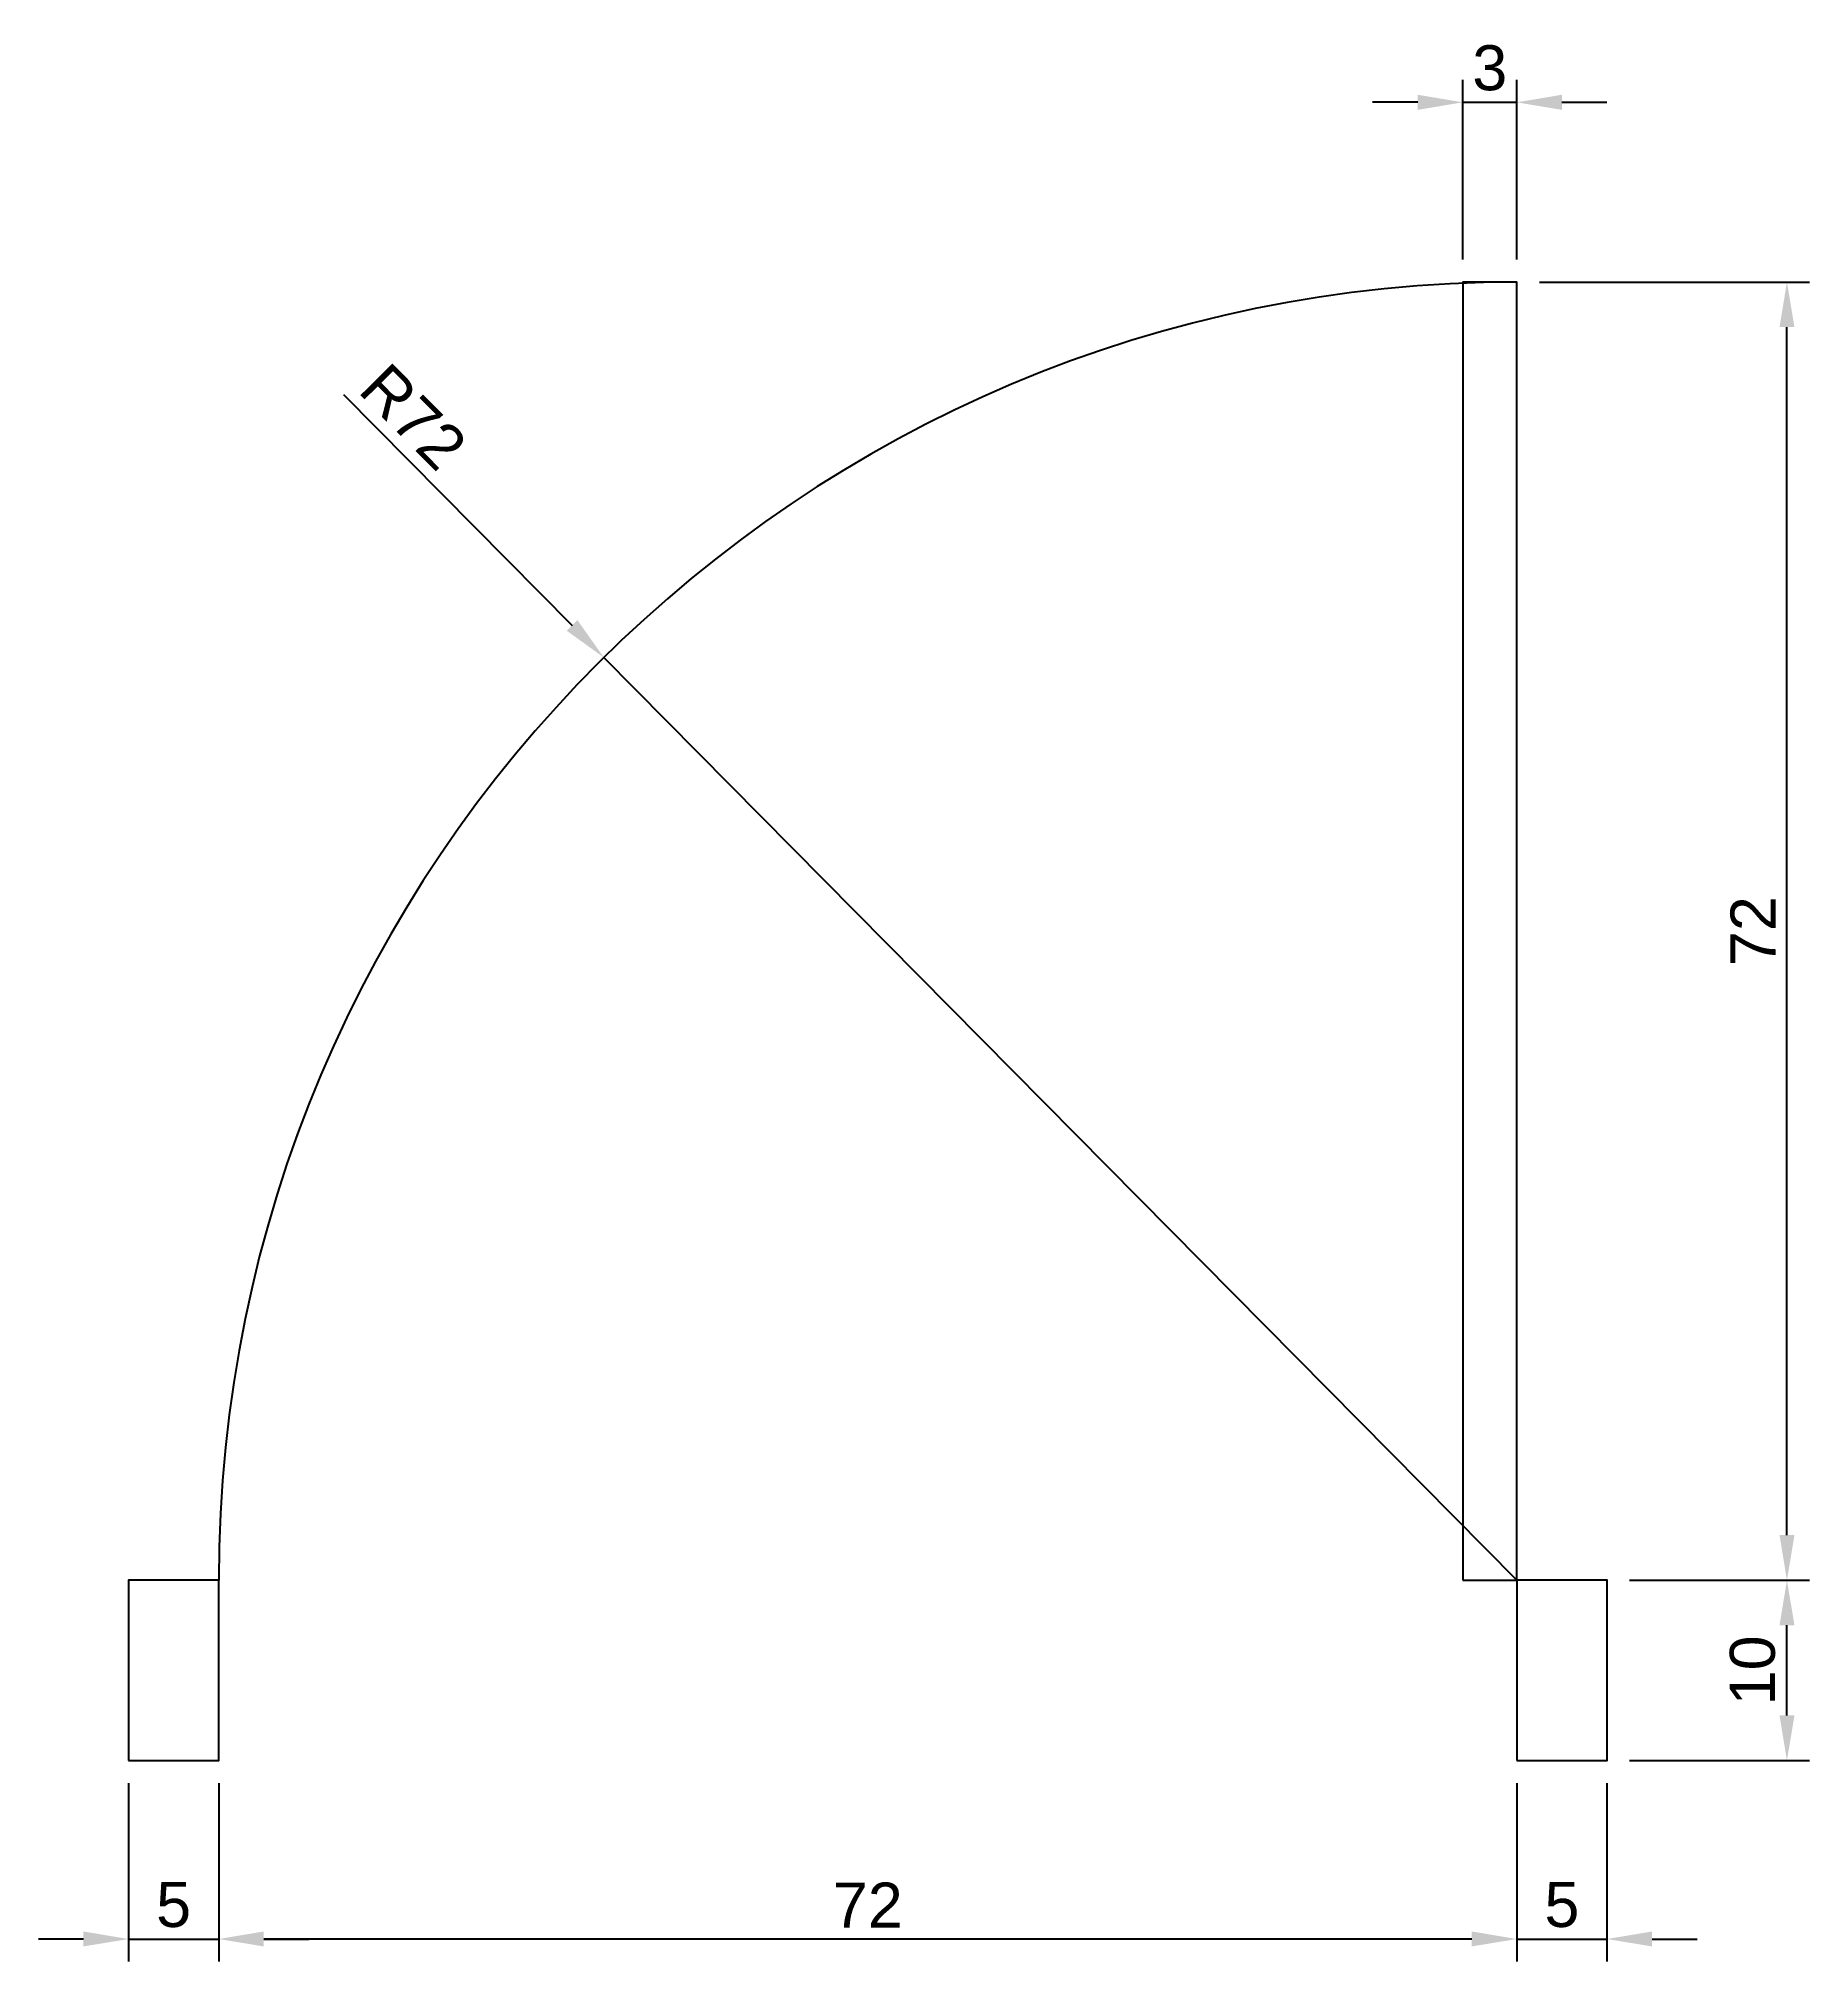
# Model space of a CAD drawing. Header units: millimetres. Extents: x 2818 to 2917, y 1044 to 1150.
import ezdxf

# ---------------------------------------------------------------- set-up
doc = ezdxf.new("R2010")
doc.units = ezdxf.units.MM
doc.layers.add('COTAS', color=252, linetype='Continuous')
doc.styles.get("Standard").update_dxf_attribs({"font": 'arial.ttf'})
doc.dimstyles.new('ISO-25', dxfattribs={"dimtxt": 2.5, "dimasz": 2.5, "dimexe": 1.25, "dimexo": 1.25, "dimtad": 1, "dimtxsty": 'Standard', "dimcen": 2.5, "dimadec": 0, "dimazin": 0, "dimtfac": 1, "dimtmove": 0, "dimatfit": 3, "dimfxl": 1, "dimarcsym": 0})

# ---------------------------------------------------------------- blocks, each defined once
blk = doc.blocks.new('*D3')
at = {"layer": 'COTAS', "color": 0, "lineweight": -2, "transparency": 16777216}
for p, q in [((2897.29, 1138.22), (2897.29, 1148.19)), ((2900.29, 1138.22), (2900.29, 1148.19)), ((2894.79, 1146.94), (2892.29, 1146.94)), ((2897.29, 1146.94), (2900.29, 1146.94)), ((2902.79, 1146.94), (2905.29, 1146.94))]:
    blk.add_line(p, q, dxfattribs=at)
at = {"layer": 'COTAS', "color": 0, "transparency": 16777216}
for points in [[(2894.79, 1147.36), (2894.79, 1146.52), (2897.29, 1146.94)], [(2902.79, 1147.36), (2902.79, 1146.52), (2900.29, 1146.94)]]:
    blk.add_solid(points, dxfattribs=at)
at = {"layer": 'Defpoints', "color": 0, "transparency": 16777216}
for p in [(2900.29, 1146.94), (2897.29, 1136.97), (2900.29, 1136.97)]:
    blk.add_point(p, dxfattribs=at)
at = {"layer": 'COTAS', "color": 0, "transparency": 16777216, "insert": (2898.79, 1148.84), "char_height": 2.5, "attachment_point": 5}
blk.add_mtext('3', dxfattribs=at)
blk = doc.blocks.new('*D5')
at = {"layer": 'COTAS', "color": 0, "lineweight": -2, "transparency": 16777216}
for p, q in [((2900.29, 1053.72), (2900.29, 1043.82)), ((2905.29, 1053.72), (2905.29, 1043.82)), ((2897.79, 1045.07), (2895.29, 1045.07)), ((2900.29, 1045.07), (2905.29, 1045.07)), ((2907.79, 1045.07), (2910.29, 1045.07))]:
    blk.add_line(p, q, dxfattribs=at)
at = {"layer": 'COTAS', "color": 0, "transparency": 16777216}
for points in [[(2897.79, 1045.49), (2897.79, 1044.66), (2900.29, 1045.07)], [(2907.79, 1045.49), (2907.79, 1044.66), (2905.29, 1045.07)]]:
    blk.add_solid(points, dxfattribs=at)
at = {"layer": 'Defpoints', "color": 0, "transparency": 16777216}
for p in [(2900.29, 1054.97), (2905.29, 1054.97), (2905.29, 1045.07)]:
    blk.add_point(p, dxfattribs=at)
at = {"layer": 'COTAS', "color": 0, "transparency": 16777216, "insert": (2902.79, 1046.97), "char_height": 2.5, "attachment_point": 5}
blk.add_mtext('5', dxfattribs=at)
blk = doc.blocks.new('*D8')
at = {"layer": 'COTAS', "color": 0, "lineweight": -2, "transparency": 16777216}
for p, q in [((2828.29, 1053.72), (2828.29, 1043.82)), ((2900.29, 1053.72), (2900.29, 1043.82)), ((2897.79, 1045.07), (2830.79, 1045.07))]:
    blk.add_line(p, q, dxfattribs=at)
at = {"layer": 'COTAS', "color": 0, "transparency": 16777216}
for points in [[(2830.79, 1045.49), (2830.79, 1044.66), (2828.29, 1045.07)], [(2897.79, 1045.49), (2897.79, 1044.66), (2900.29, 1045.07)]]:
    blk.add_solid(points, dxfattribs=at)
at = {"layer": 'Defpoints', "color": 0, "transparency": 16777216}
for p in [(2828.29, 1054.97), (2900.29, 1054.97), (2828.29, 1045.07)]:
    blk.add_point(p, dxfattribs=at)
at = {"layer": 'COTAS', "color": 0, "transparency": 16777216, "insert": (2864.29, 1046.95), "char_height": 2.5, "attachment_point": 5}
blk.add_mtext('72', dxfattribs=at)
blk = doc.blocks.new('*D9')
at = {"layer": 'COTAS', "color": 0, "lineweight": -2, "transparency": 16777216}
for p, q in [((2823.29, 1053.72), (2823.29, 1043.82)), ((2828.29, 1053.72), (2828.29, 1043.82)), ((2820.79, 1045.07), (2818.29, 1045.07)), ((2823.29, 1045.07), (2828.29, 1045.07)), ((2830.79, 1045.07), (2833.29, 1045.07))]:
    blk.add_line(p, q, dxfattribs=at)
at = {"layer": 'COTAS', "color": 0, "transparency": 16777216}
for points in [[(2820.79, 1045.49), (2820.79, 1044.66), (2823.29, 1045.07)], [(2830.79, 1045.49), (2830.79, 1044.66), (2828.29, 1045.07)]]:
    blk.add_solid(points, dxfattribs=at)
at = {"layer": 'Defpoints', "color": 0, "transparency": 16777216}
for p in [(2823.29, 1054.97), (2828.29, 1054.97), (2828.29, 1045.07)]:
    blk.add_point(p, dxfattribs=at)
at = {"layer": 'COTAS', "color": 0, "transparency": 16777216, "insert": (2825.79, 1046.97), "char_height": 2.5, "attachment_point": 5}
blk.add_mtext('5', dxfattribs=at)
blk = doc.blocks.new('*D11')
at = {"layer": 'COTAS', "color": 0, "lineweight": -2, "transparency": 16777216}
for p, q in [((2906.54, 1064.97), (2916.52, 1064.97)), ((2915.27, 1057.47), (2915.27, 1062.47)), ((2906.54, 1054.97), (2916.52, 1054.97))]:
    blk.add_line(p, q, dxfattribs=at)
at = {"layer": 'COTAS', "color": 0, "transparency": 16777216}
for points in [[(2914.86, 1062.47), (2915.69, 1062.47), (2915.27, 1064.97)], [(2914.86, 1057.47), (2915.69, 1057.47), (2915.27, 1054.97)]]:
    blk.add_solid(points, dxfattribs=at)
at = {"layer": 'Defpoints', "color": 0, "transparency": 16777216}
for p in [(2905.29, 1064.97), (2915.27, 1064.97), (2905.29, 1054.97)]:
    blk.add_point(p, dxfattribs=at)
at = {"layer": 'COTAS', "color": 0, "transparency": 16777216, "insert": (2913.37, 1059.97), "char_height": 2.5, "attachment_point": 5, "rotation": 90}
blk.add_mtext('10', dxfattribs=at)
blk = doc.blocks.new('*D12')
at = {"layer": 'COTAS', "color": 0, "lineweight": -2, "transparency": 16777216}
for p, q in [((2901.54, 1136.97), (2916.52, 1136.97)), ((2915.27, 1067.47), (2915.27, 1134.47)), ((2906.54, 1064.97), (2916.52, 1064.97))]:
    blk.add_line(p, q, dxfattribs=at)
at = {"layer": 'COTAS', "color": 0, "transparency": 16777216}
for points in [[(2914.86, 1134.47), (2915.69, 1134.47), (2915.27, 1136.97)], [(2914.86, 1067.47), (2915.69, 1067.47), (2915.27, 1064.97)]]:
    blk.add_solid(points, dxfattribs=at)
at = {"layer": 'Defpoints', "color": 0, "transparency": 16777216}
for p in [(2900.29, 1136.97), (2915.27, 1136.97), (2905.29, 1064.97)]:
    blk.add_point(p, dxfattribs=at)
at = {"layer": 'COTAS', "color": 0, "transparency": 16777216, "insert": (2913.39, 1100.97), "char_height": 2.5, "attachment_point": 5, "rotation": 90}
blk.add_mtext('72', dxfattribs=at)
blk = doc.blocks.new('*D13')
at = {"layer": 'COTAS', "color": 0, "lineweight": -2, "transparency": 16777216}
for p, q in [((2835.22, 1130.74), (2847.9, 1117.93)), ((2900.29, 1064.97), (2849.65, 1116.15))]:
    blk.add_line(p, q, dxfattribs=at)
at = {"layer": 'COTAS', "color": 0, "transparency": 16777216}
blk.add_solid([(2848.19, 1118.22), (2847.6, 1117.63), (2849.65, 1116.15)], dxfattribs=at)
at = {"layer": 'Defpoints', "color": 0, "transparency": 16777216}
for p in [(2849.65, 1116.15), (2900.29, 1064.97)]:
    blk.add_point(p, dxfattribs=at)
at = {"layer": 'COTAS', "color": 0, "transparency": 16777216, "insert": (2839.09, 1129.5), "char_height": 2.5, "attachment_point": 5, "rotation": 314.695}
blk.add_mtext('R72', dxfattribs=at)

msp = doc.modelspace()

# ---------------------------------------------------------------- linework, layer by layer
for points in [[(2897.295, 1064.967), (2900.295, 1064.967), (2900.295, 1136.967), (2897.295, 1136.967)], [(2823.295, 1054.967), (2828.295, 1054.967), (2828.295, 1064.967), (2823.295, 1064.967)], [(2900.295, 1054.967), (2905.295, 1054.967), (2905.295, 1064.967), (2900.295, 1064.967)]]:
    msp.add_lwpolyline(points, close=True)
msp.add_arc((2900.295, 1064.967), 72, 90, 180)

# ---------------------------------------------------------------- dimensions: what is measured, and where the dimension line sits
at = {"layer": 'COTAS'}
for base, p1, p2, picture, middle in [((2900.295, 1146.939), (2897.295, 1136.967), (2900.295, 1136.967), '*D3', (2898.795, 1148.842)), ((2828.295, 1045.072), (2823.295, 1054.967), (2828.295, 1054.967), '*D9', (2825.795, 1046.968)), ((2828.295, 1045.072), (2900.295, 1054.967), (2828.295, 1054.967), '*D8', (2864.295, 1046.952)), ((2905.295, 1045.072), (2900.295, 1054.967), (2905.295, 1054.967), '*D5', (2902.795, 1046.968))]:
    dim = msp.add_linear_dim(base=base, p1=p1, p2=p2, dimstyle='ISO-25', dxfattribs=at)
    dim.commit()
    dim.dimension.update_dxf_attribs({"geometry": picture, "text_midpoint": middle})
for base, p1, p2, picture, middle in [((2915.274, 1136.967), (2905.295, 1064.967), (2900.295, 1136.967), '*D12', (2913.394, 1100.967)), ((2915.274, 1064.967), (2905.295, 1054.967), (2905.295, 1064.967), '*D11', (2913.373, 1059.967))]:
    dim = msp.add_linear_dim(base=base, p1=p1, p2=p2, angle=90, dimstyle='ISO-25', dxfattribs=at)
    dim.commit()
    dim.dimension.update_dxf_attribs({"geometry": picture, "text_midpoint": middle})
dim = msp.add_radius_dim(center=(2900.295, 1064.967), mpoint=(2849.655, 1116.149), dimstyle='ISO-25', dxfattribs=at)
dim.commit()
dim.dimension.update_dxf_attribs({"geometry": '*D13', "text_midpoint": (2837.751, 1128.18), "dimtype": 164})

doc.saveas('drawing.dxf')
